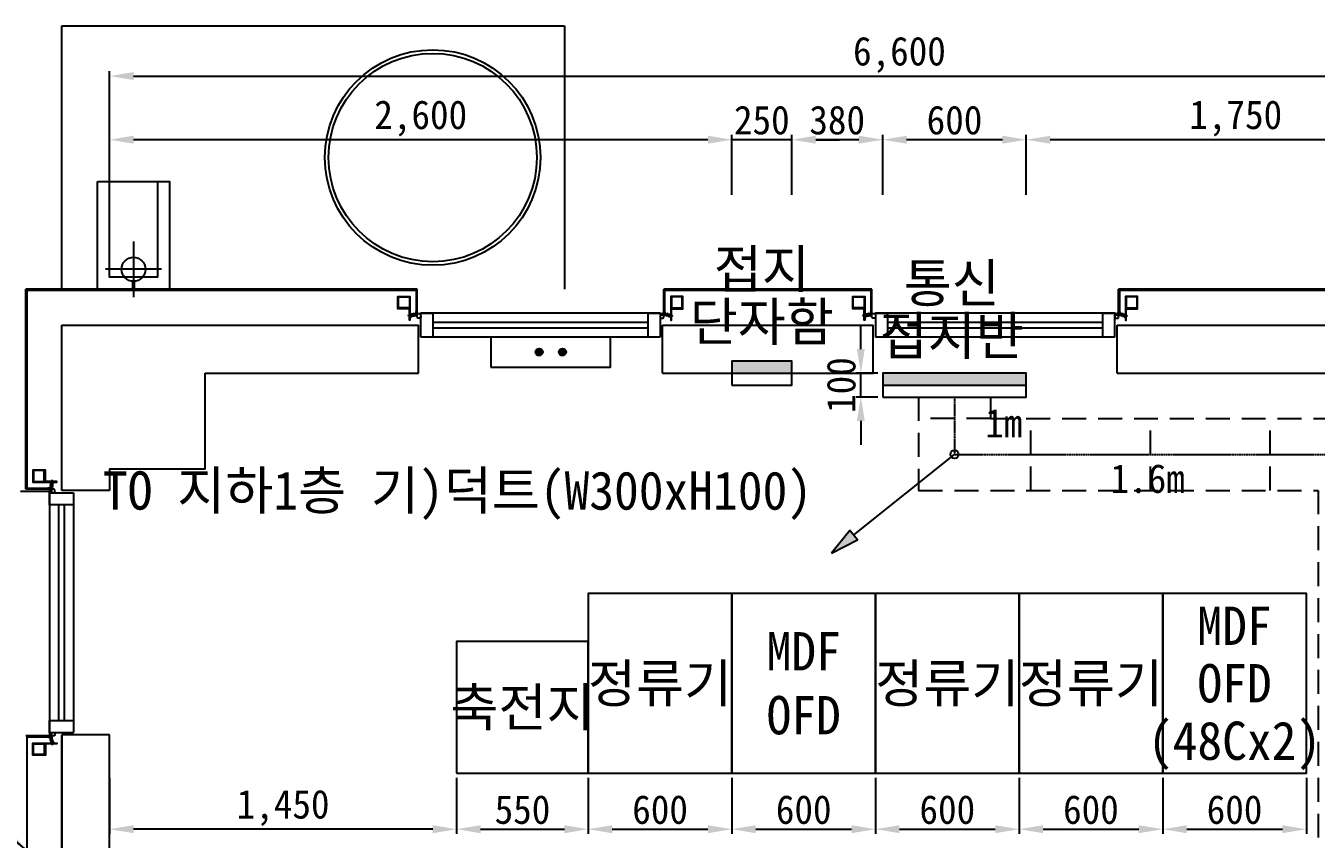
# Model space of a CAD drawing. Header units: millimetres. Extents: x 574471 to 622274, y -171951 to -139705.
# Drawn here: x 581584 to 586975, y -152257 to -148861 of the extents above; entities that cross this region are included whole.
import ezdxf
from ezdxf.enums import TextEntityAlignment as Align

# ---------------------------------------------------------------- set-up
doc = ezdxf.new("R2010")
doc.units = ezdxf.units.MM
doc.linetypes.add('HIDDEN', pattern=[0.375, 0.25, -0.125])
doc.linetypes.add('HIDDEN2', pattern=[0.1875, 0.125, -0.0625])
for name, color, linetype in [('TT-BASE', 253, 'Continuous'), ('TT-CABL', 4, 'Continuous'), ('TT-GRND', 4, 'Continuous'), ('TT-TRAY', 4, 'Continuous'), ('TZ-BASE', 253, 'Continuous'), ('TZ-DIMS', 1, 'Continuous'), ('TZ-LEAL', 1, 'Continuous'), ('TZ-SYMB', 2, 'Continuous'), ('TZ-TEX2', 3, 'Continuous'), ('TZ-TEXT', 3, 'Continuous')]:
    doc.layers.add(name, color=color, linetype=linetype)
doc.styles.get("Standard").update_dxf_attribs({"font": 'GulimChe.ttf'})
doc.dimstyles.new('D40', dxfattribs={"dimscale": 40, "dimtxt": 3, "dimasz": 2.5, "dimexe": 0.5, "dimexo": 0.5, "dimgap": 0.5, "dimtad": 1, "dimdec": 0, "dimzin": 1, "dimdsep": 46, "dimlunit": 6, "dimtxsty": 'Standard', "dimcen": 1, "dimclrd": 1, "dimclre": 1, "dimclrt": 3, "dimadec": 0, "dimazin": 0, "dimtfac": 1, "dimtdec": 0, "dimtix": 1, "dimtmove": 2, "dimatfit": 3, "dimfxl": 0, "dimtvp": 2, "dimlwd": -1, "dimlwe": -1, "dimarcsym": 0})

# ---------------------------------------------------------------- blocks, each defined once
blk = doc.blocks.new('*X3')
at = {"color": 0}
for p, q in [((281.6, 214.8), (281.5, 214.9)), ((281.5, 213.6), (281.9, 214)), ((281.5, 211.5), (282.9, 212.9)), ((288.4, 205.8), (281.5, 212.8)), ((281.5, 205.1), (288.9, 212.5)), ((281.5, 207.3), (286.7, 212.5)), ((281.5, 209.4), (284.6, 212.5)), ((286.5, 205.7), (281.5, 210.6)), ((284.6, 205.4), (281.5, 208.5)), ((282.9, 205), (281.5, 206.4)), ((283.7, 205.2), (291, 212.5)), ((290.6, 205.8), (283.8, 212.6)), ((293.1, 205.4), (286, 212.5)), ((286.3, 205.7), (293.1, 212.5)), ((295.9, 204.7), (288.1, 212.5)), ((288.6, 205.8), (296.5, 213.8)), ((296.5, 206.3), (290.3, 212.5)), ((290.6, 205.8), (296.5, 211.6)), ((296.5, 208.4), (292.4, 212.5)), ((292.5, 205.5), (296.5, 209.5)), ((294.3, 205.2), (296.5, 207.4)), ((296.5, 210.5), (294.4, 212.6)), ((296.5, 212.6), (295.7, 213.4)), ((295.9, 204.7), (296.5, 205.3)), ((296.5, 214.7), (296.4, 214.8))]:
    blk.add_line(p, q, dxfattribs=at)
blk = doc.blocks.new('*D27')
at = {"layer": 'DEFPOINTS', "color": 0}
for p in [(588533.7, -149071.1), (581933.7, -149587), (588533.7, -149587)]:
    blk.add_point(p, dxfattribs=at)
at = {"layer": 'TZ-DIMS', "color": 1}
for p, q in [((581933.7, -149567), (581933.7, -149051.1)), ((588533.7, -149567), (588533.7, -149051.1)), ((582033.7, -149071.1), (588433.7, -149071.1))]:
    blk.add_line(p, q, dxfattribs=at)
for points in [[(582033.7, -149054.4), (582033.7, -149087.7), (581933.7, -149071.1)], [(588433.7, -149054.4), (588433.7, -149087.7), (588533.7, -149071.1)]]:
    blk.add_solid(points, dxfattribs=at)
at = {"layer": 'TZ-DIMS', "color": 3, "insert": (585233.7, -148982.2), "char_height": 120, "attachment_point": 5}
blk.add_mtext('6,600', dxfattribs=at)
blk = doc.blocks.new('*D30')
at = {"layer": 'DEFPOINTS', "color": 0}
for p in [(585763.7, -149336.7), (585763.7, -149587), (587513.7, -149587)]:
    blk.add_point(p, dxfattribs=at)
at = {"layer": 'TZ-DIMS', "color": 1}
for p, q in [((585763.7, -149567), (585763.7, -149316.7)), ((587513.7, -149567), (587513.7, -149316.7)), ((587413.7, -149336.7), (585863.7, -149336.7))]:
    blk.add_line(p, q, dxfattribs=at)
for points in [[(585863.7, -149320), (585863.7, -149353.3), (585763.7, -149336.7)], [(587413.7, -149320), (587413.7, -149353.3), (587513.7, -149336.7)]]:
    blk.add_solid(points, dxfattribs=at)
at = {"layer": 'TZ-DIMS', "color": 3, "insert": (586638.7, -149247.7), "char_height": 120, "attachment_point": 5}
blk.add_mtext('1,750', dxfattribs=at)
blk = doc.blocks.new('*D31')
at = {"layer": 'DEFPOINTS', "color": 0}
for p in [(585163.7, -149336.7), (585163.7, -149587), (585763.7, -149587)]:
    blk.add_point(p, dxfattribs=at)
at = {"layer": 'TZ-DIMS', "color": 1}
for p, q in [((585163.7, -149567), (585163.7, -149316.7)), ((585763.7, -149567), (585763.7, -149316.7)), ((585663.7, -149336.7), (585263.7, -149336.7))]:
    blk.add_line(p, q, dxfattribs=at)
for points in [[(585263.7, -149320), (585263.7, -149353.3), (585163.7, -149336.7)], [(585663.7, -149320), (585663.7, -149353.3), (585763.7, -149336.7)]]:
    blk.add_solid(points, dxfattribs=at)
at = {"layer": 'TZ-DIMS', "color": 3, "insert": (585463.7, -149255.3), "char_height": 120, "attachment_point": 5}
blk.add_mtext('600', dxfattribs=at)
blk = doc.blocks.new('*D32')
at = {"layer": 'DEFPOINTS', "color": 0}
for p in [(584783.7, -149336.7), (584783.7, -149587), (585163.7, -149587)]:
    blk.add_point(p, dxfattribs=at)
at = {"layer": 'TZ-DIMS', "color": 1}
for p, q in [((584783.7, -149567), (584783.7, -149316.7)), ((585163.7, -149567), (585163.7, -149316.7)), ((585063.7, -149336.7), (584883.7, -149336.7))]:
    blk.add_line(p, q, dxfattribs=at)
for points in [[(584883.7, -149320), (584883.7, -149353.3), (584783.7, -149336.7)], [(585063.7, -149320), (585063.7, -149353.3), (585163.7, -149336.7)]]:
    blk.add_solid(points, dxfattribs=at)
at = {"layer": 'TZ-DIMS', "color": 3, "insert": (584973.7, -149255.3), "char_height": 120, "attachment_point": 5}
blk.add_mtext('380', dxfattribs=at)
blk = doc.blocks.new('*D33')
at = {"layer": 'DEFPOINTS', "color": 0}
for p in [(584533.7, -149336.7), (584533.7, -149587), (584783.7, -149587)]:
    blk.add_point(p, dxfattribs=at)
at = {"layer": 'TZ-DIMS', "color": 1}
for p, q in [((584533.7, -149567), (584533.7, -149316.7)), ((584783.7, -149567), (584783.7, -149316.7)), ((584433.7, -149336.7), (584333.7, -149336.7)), ((584783.7, -149336.7), (584533.7, -149336.7)), ((584883.7, -149336.7), (584983.7, -149336.7))]:
    blk.add_line(p, q, dxfattribs=at)
for points in [[(584433.7, -149320), (584433.7, -149353.3), (584533.7, -149336.7)], [(584883.7, -149320), (584883.7, -149353.3), (584783.7, -149336.7)]]:
    blk.add_solid(points, dxfattribs=at)
at = {"layer": 'TZ-DIMS', "color": 3, "insert": (584658.7, -149255.3), "char_height": 120, "attachment_point": 5}
blk.add_mtext('250', dxfattribs=at)
blk = doc.blocks.new('*D34')
at = {"layer": 'DEFPOINTS', "color": 0}
for p in [(581933.7, -149336.7), (581933.7, -149587), (584533.7, -149587)]:
    blk.add_point(p, dxfattribs=at)
at = {"layer": 'TZ-DIMS', "color": 1}
for p, q in [((581933.7, -149567), (581933.7, -149316.7)), ((584533.7, -149567), (584533.7, -149316.7)), ((584433.7, -149336.7), (582033.7, -149336.7))]:
    blk.add_line(p, q, dxfattribs=at)
for points in [[(582033.7, -149320), (582033.7, -149353.3), (581933.7, -149336.7)], [(584433.7, -149320), (584433.7, -149353.3), (584533.7, -149336.7)]]:
    blk.add_solid(points, dxfattribs=at)
at = {"layer": 'TZ-DIMS', "color": 3, "insert": (583233.7, -149247.8), "char_height": 120, "attachment_point": 5}
blk.add_mtext('2,600', dxfattribs=at)
blk = doc.blocks.new('*D49')
at = {"layer": 'DEFPOINTS', "color": 0}
for p in [(581933.7, -151981.2), (583383.7, -151981.2), (581933.7, -152215.6)]:
    blk.add_point(p, dxfattribs=at)
at = {"layer": 'TZ-DIMS', "color": 1}
for p, q in [((581933.7, -152001.2), (581933.7, -152235.6)), ((583383.7, -152001.2), (583383.7, -152235.6)), ((583283.7, -152215.6), (582033.7, -152215.6))]:
    blk.add_line(p, q, dxfattribs=at)
for points in [[(582033.7, -152199), (582033.7, -152232.3), (581933.7, -152215.6)], [(583283.7, -152199), (583283.7, -152232.3), (583383.7, -152215.6)]]:
    blk.add_solid(points, dxfattribs=at)
at = {"layer": 'TZ-DIMS', "color": 3, "insert": (582658.7, -152126.7), "char_height": 120, "attachment_point": 5}
blk.add_mtext('1,450', dxfattribs=at)
blk = doc.blocks.new('*D50')
at = {"layer": 'DEFPOINTS', "color": 0}
for p in [(583383.7, -151981.2), (583933.7, -151981.2), (583933.7, -152215.6)]:
    blk.add_point(p, dxfattribs=at)
at = {"layer": 'TZ-DIMS', "color": 1}
for p, q in [((583383.7, -152001.2), (583383.7, -152235.6)), ((583933.7, -152001.2), (583933.7, -152235.6)), ((583483.7, -152215.6), (583833.7, -152215.6))]:
    blk.add_line(p, q, dxfattribs=at)
for points in [[(583483.7, -152199), (583483.7, -152232.3), (583383.7, -152215.6)], [(583833.7, -152199), (583833.7, -152232.3), (583933.7, -152215.6)]]:
    blk.add_solid(points, dxfattribs=at)
at = {"layer": 'TZ-DIMS', "color": 3, "insert": (583658.7, -152134.3), "char_height": 120, "attachment_point": 5}
blk.add_mtext('550', dxfattribs=at)
blk = doc.blocks.new('*D51')
at = {"layer": 'DEFPOINTS', "color": 0}
for p in [(583933.7, -151981.2), (584533.7, -151981.2), (584533.7, -152215.6)]:
    blk.add_point(p, dxfattribs=at)
at = {"layer": 'TZ-DIMS', "color": 1}
for p, q in [((583933.7, -152001.2), (583933.7, -152235.6)), ((584533.7, -152001.2), (584533.7, -152235.6)), ((584033.7, -152215.6), (584433.7, -152215.6))]:
    blk.add_line(p, q, dxfattribs=at)
for points in [[(584033.7, -152199), (584033.7, -152232.3), (583933.7, -152215.6)], [(584433.7, -152199), (584433.7, -152232.3), (584533.7, -152215.6)]]:
    blk.add_solid(points, dxfattribs=at)
at = {"layer": 'TZ-DIMS', "color": 3, "insert": (584233.7, -152134.3), "char_height": 120, "attachment_point": 5}
blk.add_mtext('600', dxfattribs=at)
blk = doc.blocks.new('*D52')
at = {"layer": 'DEFPOINTS', "color": 0}
for p in [(584533.7, -151981.2), (585133.7, -151981.2), (585133.7, -152215.6)]:
    blk.add_point(p, dxfattribs=at)
at = {"layer": 'TZ-DIMS', "color": 1}
for p, q in [((584533.7, -152001.2), (584533.7, -152235.6)), ((585133.7, -152001.2), (585133.7, -152235.6)), ((584633.7, -152215.6), (585033.7, -152215.6))]:
    blk.add_line(p, q, dxfattribs=at)
for points in [[(584633.7, -152199), (584633.7, -152232.3), (584533.7, -152215.6)], [(585033.7, -152199), (585033.7, -152232.3), (585133.7, -152215.6)]]:
    blk.add_solid(points, dxfattribs=at)
at = {"layer": 'TZ-DIMS', "color": 3, "insert": (584833.7, -152134.3), "char_height": 120, "attachment_point": 5}
blk.add_mtext('600', dxfattribs=at)
blk = doc.blocks.new('*D53')
at = {"layer": 'DEFPOINTS', "color": 0}
for p in [(585133.7, -151981.2), (585733.7, -151981.2), (585733.7, -152215.6)]:
    blk.add_point(p, dxfattribs=at)
at = {"layer": 'TZ-DIMS', "color": 1}
for p, q in [((585133.7, -152001.2), (585133.7, -152235.6)), ((585733.7, -152001.2), (585733.7, -152235.6)), ((585233.7, -152215.6), (585633.7, -152215.6))]:
    blk.add_line(p, q, dxfattribs=at)
for points in [[(585233.7, -152199), (585233.7, -152232.3), (585133.7, -152215.6)], [(585633.7, -152199), (585633.7, -152232.3), (585733.7, -152215.6)]]:
    blk.add_solid(points, dxfattribs=at)
at = {"layer": 'TZ-DIMS', "color": 3, "insert": (585433.7, -152134.3), "char_height": 120, "attachment_point": 5}
blk.add_mtext('600', dxfattribs=at)
blk = doc.blocks.new('*D54')
at = {"layer": 'DEFPOINTS', "color": 0}
for p in [(585733.7, -151981.2), (586333.7, -151981.2), (586333.7, -152215.6)]:
    blk.add_point(p, dxfattribs=at)
at = {"layer": 'TZ-DIMS', "color": 1}
for p, q in [((585733.7, -152001.2), (585733.7, -152235.6)), ((586333.7, -152001.2), (586333.7, -152235.6)), ((585833.7, -152215.6), (586233.7, -152215.6))]:
    blk.add_line(p, q, dxfattribs=at)
for points in [[(585833.7, -152199), (585833.7, -152232.3), (585733.7, -152215.6)], [(586233.7, -152199), (586233.7, -152232.3), (586333.7, -152215.6)]]:
    blk.add_solid(points, dxfattribs=at)
at = {"layer": 'TZ-DIMS', "color": 3, "insert": (586033.7, -152134.3), "char_height": 120, "attachment_point": 5}
blk.add_mtext('600', dxfattribs=at)
blk = doc.blocks.new('*D55')
at = {"layer": 'DEFPOINTS', "color": 0}
for p in [(586333.7, -151981.2), (586933.7, -151981.2), (586933.7, -152215.6)]:
    blk.add_point(p, dxfattribs=at)
at = {"layer": 'TZ-DIMS', "color": 1}
for p, q in [((586333.7, -152001.2), (586333.7, -152235.6)), ((586933.7, -152001.2), (586933.7, -152235.6)), ((586433.7, -152215.6), (586833.7, -152215.6))]:
    blk.add_line(p, q, dxfattribs=at)
for points in [[(586433.7, -152199), (586433.7, -152232.3), (586333.7, -152215.6)], [(586833.7, -152199), (586833.7, -152232.3), (586933.7, -152215.6)]]:
    blk.add_solid(points, dxfattribs=at)
at = {"layer": 'TZ-DIMS', "color": 3, "insert": (586633.7, -152134.3), "char_height": 120, "attachment_point": 5}
blk.add_mtext('600', dxfattribs=at)
blk = doc.blocks.new('*D66')
at = {"layer": 'DEFPOINTS', "color": 0}
for p in [(585072.4, -150311.2), (585163.7, -150311.2), (585163.7, -150411.2)]:
    blk.add_point(p, dxfattribs=at)
at = {"layer": 'TZ-DIMS', "color": 1}
for p, q in [((585072.4, -150211.2), (585072.4, -150111.2)), ((585143.7, -150311.2), (585052.4, -150311.2)), ((585072.4, -150411.2), (585072.4, -150311.2)), ((585143.7, -150411.2), (585052.4, -150411.2)), ((585072.4, -150511.2), (585072.4, -150611.2))]:
    blk.add_line(p, q, dxfattribs=at)
for points in [[(585055.7, -150211.2), (585089.1, -150211.2), (585072.4, -150311.2)], [(585055.7, -150511.2), (585089.1, -150511.2), (585072.4, -150411.2)]]:
    blk.add_solid(points, dxfattribs=at)
at = {"layer": 'TZ-DIMS', "color": 3, "insert": (584990.8, -150361.2), "char_height": 120, "attachment_point": 5, "rotation": 90}
blk.add_mtext('100', dxfattribs=at)

msp = doc.modelspace()

# ---------------------------------------------------------------- hatches: boundary and pattern name
at = {"layer": 'TT-BASE'}
h = msp.add_hatch(color=256, dxfattribs=at)
h.dxf.hatch_style = 1
h.paths.add_polyline_path([(584783.7, -150261.2), (584533.7, -150261.2), (584533.7, -150311.2), (584783.7, -150311.2)])
h = msp.add_hatch(color=256, dxfattribs=at)
h.dxf.hatch_style = 1
h.paths.add_polyline_path([(585763.7, -150311.2), (585163.7, -150311.2), (585163.7, -150361.2), (585763.7, -150361.2)])
at = {"layer": 'TT-GRND'}
for points in [[(583728.2, -150208.3, 1), (583728.2, -150238.3, 1)], [(583825.7, -150238.3, 1), (583825.7, -150208.3, 1)]]:
    msp.add_hatch(color=256, dxfattribs=at).paths.add_polyline_path(points)
at = {"layer": 'TZ-SYMB'}
msp.add_hatch(color=256, dxfattribs=at).paths.add_polyline_path([(584950, -151062.5), (585057.9, -151007.9), (585026.8, -150969.1)])

# ---------------------------------------------------------------- linework, layer by layer
at = {"layer": 'TT-BASE'}
for points in [[(584533.7, -150361.2), (584783.7, -150361.2), (584783.7, -150261.2), (584533.7, -150261.2)], [(585163.7, -150411.2), (585763.7, -150411.2), (585763.7, -150311.2), (585163.7, -150311.2)], [(583933.7, -151981.2), (584533.7, -151981.2), (584533.7, -151231.2), (583933.7, -151231.2)], [(584533.7, -151981.2), (585133.7, -151981.2), (585133.7, -151231.2), (584533.7, -151231.2)], [(585133.7, -151981.2), (585733.7, -151981.2), (585733.7, -151231.2), (585133.7, -151231.2)], [(585733.7, -151981.2), (586333.7, -151981.2), (586333.7, -151231.2), (585733.7, -151231.2)], [(586333.7, -151981.2), (586933.7, -151981.2), (586933.7, -151231.2), (586333.7, -151231.2)], [(583383.7, -151981.2), (583933.7, -151981.2), (583933.7, -151431.2), (583383.7, -151431.2)]]:
    msp.add_lwpolyline(points, close=True, dxfattribs=at)
msp.add_lwpolyline([(585163.7, -150361.2), (585763.7, -150361.2)], dxfattribs=at)
at = {"layer": 'TT-CABL', "linetype": 'HIDDEN'}
msp.add_lwpolyline([(585463.7, -150411.2), (585463.7, -150650.8), (587133.2, -150650.8), (587133.2, -154417.8), (586583.7, -154417.8), (586583.7, -154191.2)], dxfattribs=at)
at = {"layer": 'TT-GRND'}
msp.add_lwpolyline([(583527, -150285.8), (584027, -150285.8), (584027, -150160.8), (583527, -150160.8)], close=True, dxfattribs=at)
for centre in [(583728.2, -150223.3), (583825.7, -150223.3)]:
    msp.add_circle(centre, 15, dxfattribs=at)
at = {"layer": 'TT-TRAY', "linetype": 'HIDDEN2', "ltscale": 800}
for points in [[(585313.7, -150411.2), (585313.7, -150800.8), (586983.2, -150800.8), (586983.2, -154267.8), (586733.7, -154267.8), (586733.7, -154191.2)], [(585613.7, -150411.2), (585613.7, -150500.8), (587283.2, -150500.8), (587283.2, -154567.8), (586433.7, -154567.8), (586433.7, -154191.2)], [(585613.7, -150500.8), (585313.7, -150500.8)], [(585783.2, -150800.8), (585783.2, -150500.8)], [(586283.2, -150800.8), (586283.2, -150500.8)], [(586783.2, -150800.8), (586783.2, -150500.8)]]:
    msp.add_lwpolyline(points, dxfattribs=at)
at = {"layer": 'TZ-BASE'}
for p, q in [((581733.7, -148861.2), (583833.7, -148861.2)), ((581733.7, -149961.2), (581733.7, -148861.2)), ((583833.7, -148861.2), (583833.7, -149961.2)), ((582033.7, -149761.2), (582033.7, -149994.5)), ((582150.4, -149877.8), (581917, -149877.8)), ((583218.7, -149961.2), (581583.7, -149961.2)), ((581583.7, -150796.2), (581583.7, -149961.2)), ((581587.7, -149965.2), (583214.7, -149965.2)), ((581587.7, -149965.2), (581587.7, -150792.2)), ((583214.7, -149965.2), (583214.7, -150066.8)), ((583218.7, -150070.3), (583218.7, -149961.2)), ((584248.7, -150070.3), (584248.7, -149961.2)), ((585118.7, -149961.2), (584248.7, -149961.2)), ((584252.7, -149965.2), (584252.7, -150066.8)), ((584252.7, -149965.2), (585114.7, -149965.2)), ((585114.7, -149965.2), (585114.7, -150066.8)), ((585118.7, -150070.3), (585118.7, -149961.2)), ((589818.7, -149961.2), (586148.7, -149961.2)), ((586148.7, -150070.3), (586148.7, -149961.2)), ((586152.7, -149965.2), (589814.7, -149965.2)), ((586152.7, -149965.2), (586152.7, -150066.8)), ((583200.2, -150074.6), (583179.5, -150070.9)), ((583214.7, -150066.8), (583196.2, -150066.8)), ((583196.2, -150066.8), (583196.2, -150070.8)), ((583196.2, -150070.8), (583218.2, -150070.8)), ((583199.2, -150070.8), (583200.2, -150072.3)), ((583200.2, -150072.3), (583207.2, -150072.3)), ((583201.7, -150070.8), (583201.7, -150065.3)), ((583203.7, -150060.1), (583203.7, -150074.6)), ((583205.7, -150070.8), (583205.7, -150065.3)), ((583207.2, -150072.3), (583208.2, -150070.8)), ((583218.7, -150078.8), (583218.7, -150071.8)), ((583230.7, -150081.8), (583221.7, -150081.8)), ((584233.7, -150060.8), (583233.7, -150060.8)), ((583233.7, -150060.8), (583283.7, -150060.8)), ((583233.7, -150160.8), (583233.7, -150060.8)), ((583233.7, -150071.8), (583233.7, -150078.8)), ((583283.7, -150060.8), (583283.7, -150160.8)), ((584183.7, -150060.8), (584233.7, -150060.8)), ((584183.7, -150160.8), (584183.7, -150060.8)), ((584233.7, -150060.8), (584233.7, -150160.8)), ((584234.3, -150061), (584233.7, -150061.6)), ((584235.9, -150061.5), (584233.7, -150063.7)), ((584237.7, -150061.9), (584233.7, -150065.8)), ((584241.7, -150062.1), (584233.7, -150070.1)), ((584239.6, -150062.1), (584233.7, -150067.9)), ((584233.7, -150062.6), (584240, -150068.8)), ((584233.7, -150064.7), (584237.8, -150068.8)), ((584233.7, -150066.8), (584235.8, -150068.9)), ((584233.7, -150068.9), (584234.5, -150069.7)), ((584233.7, -150071.1), (584233.8, -150071.1)), ((584234.3, -150061), (584242.1, -150068.8)), ((584243.9, -150062), (584237.1, -150068.8)), ((584237.2, -150061.8), (584244.2, -150068.8)), ((584246.6, -150061.5), (584239.2, -150068.8)), ((584239.6, -150062.1), (584246.4, -150068.9)), ((584248.7, -150061.4), (584241.3, -150068.8)), ((584241.8, -150062.1), (584248.7, -150069.1)), ((584248.7, -150063.6), (584243.5, -150068.8)), ((584243.7, -150062), (584248.7, -150067)), ((584245.6, -150061.7), (584248.7, -150064.8)), ((584248.7, -150065.7), (584245.6, -150068.8)), ((584247.3, -150061.3), (584248.7, -150062.7)), ((584248.7, -150067.8), (584247.3, -150069.2)), ((584248.7, -150069.9), (584248.3, -150070.3)), ((584248.6, -150071.1), (584248.7, -150071.2)), ((584271.2, -150070.8), (584249.2, -150070.8)), ((584252.7, -150066.8), (584271.2, -150066.8)), ((584260.2, -150072.3), (584259.2, -150070.8)), ((584267.2, -150072.3), (584260.2, -150072.3)), ((584261.7, -150070.8), (584261.7, -150065.3)), ((584263.7, -150060.1), (584263.7, -150074.6)), ((584265.7, -150070.8), (584265.7, -150065.3)), ((584268.2, -150070.8), (584267.2, -150072.3)), ((584267.3, -150074.6), (584287.9, -150070.9)), ((584271.2, -150066.8), (584271.2, -150070.8)), ((585100.2, -150074.6), (585079.5, -150070.9)), ((585114.7, -150066.8), (585096.2, -150066.8)), ((585096.2, -150066.8), (585096.2, -150070.8)), ((585096.2, -150070.8), (585118.2, -150070.8)), ((585099.2, -150070.8), (585100.2, -150072.3)), ((585100.2, -150072.3), (585107.2, -150072.3)), ((585101.7, -150070.8), (585101.7, -150065.3)), ((585103.7, -150060.1), (585103.7, -150074.6)), ((585105.7, -150070.8), (585105.7, -150065.3)), ((585107.2, -150072.3), (585108.2, -150070.8)), ((585118.7, -150078.8), (585118.7, -150071.8)), ((585130.7, -150081.8), (585121.7, -150081.8)), ((586133.7, -150060.8), (585133.7, -150060.8)), ((585133.7, -150060.8), (585183.7, -150060.8)), ((585133.7, -150060.8), (585133.7, -150160.8)), ((585133.7, -150071.8), (585133.7, -150078.8)), ((585183.7, -150060.8), (585183.7, -150160.8)), ((586083.7, -150060.8), (586133.7, -150060.8)), ((586083.7, -150160.8), (586083.7, -150060.8)), ((586133.7, -150160.8), (586133.7, -150060.8)), ((586134.3, -150061), (586133.7, -150061.6)), ((586135.9, -150061.5), (586133.7, -150063.7)), ((586137.7, -150061.9), (586133.7, -150065.8)), ((586141.7, -150062.1), (586133.7, -150070.1)), ((586139.6, -150062.1), (586133.7, -150067.9)), ((586133.7, -150062.6), (586140, -150068.8)), ((586133.7, -150064.7), (586137.8, -150068.8)), ((586133.7, -150066.8), (586135.8, -150068.9)), ((586133.7, -150068.9), (586134.5, -150069.7)), ((586133.7, -150071.1), (586133.8, -150071.1)), ((586134.3, -150061), (586142.1, -150068.8)), ((586143.9, -150062), (586137.1, -150068.8)), ((586137.2, -150061.8), (586144.2, -150068.8)), ((586146.6, -150061.5), (586139.2, -150068.8)), ((586139.6, -150062.1), (586146.4, -150068.9)), ((586148.7, -150061.4), (586141.3, -150068.8)), ((586141.8, -150062.1), (586148.7, -150069.1)), ((586148.7, -150063.6), (586143.5, -150068.8)), ((586143.7, -150062), (586148.7, -150067)), ((586145.6, -150061.7), (586148.7, -150064.8)), ((586148.7, -150065.7), (586145.6, -150068.8)), ((586147.3, -150061.3), (586148.7, -150062.7)), ((586148.7, -150067.8), (586147.3, -150069.2)), ((586148.7, -150069.9), (586148.3, -150070.3)), ((586148.6, -150071.1), (586148.7, -150071.2)), ((586171.2, -150070.8), (586149.2, -150070.8)), ((586152.7, -150066.8), (586171.2, -150066.8)), ((586160.2, -150072.3), (586159.2, -150070.8)), ((586167.2, -150072.3), (586160.2, -150072.3)), ((586161.7, -150070.8), (586161.7, -150065.3)), ((586163.7, -150060.1), (586163.7, -150074.6)), ((586165.7, -150070.8), (586165.7, -150065.3)), ((586168.2, -150070.8), (586167.2, -150072.3)), ((586167.3, -150074.6), (586187.9, -150070.9)), ((586171.2, -150066.8), (586171.2, -150070.8)), ((581733.7, -150111.2), (583223.7, -150111.2)), ((581733.7, -150801.2), (581733.7, -150111.2)), ((583223.7, -150311.2), (583223.7, -150111.2)), ((583283.7, -150098.8), (584183.7, -150098.8)), ((583283.7, -150122.8), (584183.7, -150122.8)), ((584243.7, -150111.2), (585123.7, -150111.2)), ((584243.7, -150311.2), (584243.7, -150111.2)), ((585123.7, -150311.2), (585123.7, -150111.2)), ((585183.7, -150098.8), (586083.7, -150098.8)), ((585183.7, -150122.8), (586083.7, -150122.8)), ((586143.7, -150111.2), (589823.7, -150111.2)), ((586143.7, -150311.2), (586143.7, -150111.2)), ((584233.7, -150160.8), (583233.7, -150160.8)), ((583283.7, -150160.8), (583233.7, -150160.8)), ((584233.7, -150160.8), (584183.7, -150160.8)), ((586133.7, -150160.8), (585133.7, -150160.8)), ((585183.7, -150160.8), (585133.7, -150160.8)), ((586133.7, -150160.8), (586083.7, -150160.8)), ((582333.7, -150311.2), (583223.7, -150311.2)), ((584243.7, -150311.2), (585123.7, -150311.2)), ((586143.7, -150311.2), (588533.7, -150311.2)), ((581933.7, -150711.2), (581933.7, -150801.2)), ((581682.6, -150781.2), (581697.1, -150781.2)), ((581693.3, -150779.2), (581687.8, -150779.2)), ((581693.3, -150783.2), (581687.8, -150783.2)), ((581689.3, -150792.2), (581689.3, -150773.7)), ((581689.3, -150773.7), (581693.3, -150773.7)), ((581693.3, -150773.7), (581693.3, -150795.7)), ((581693.3, -150776.7), (581694.8, -150777.7)), ((581694.8, -150784.7), (581693.3, -150785.7)), ((581697.1, -150777.6), (581693.5, -150756.9)), ((581694.8, -150777.7), (581694.8, -150784.7)), ((581562.2, -150803.7), (581681.1, -150803.7)), ((581692.8, -150796.2), (581583.7, -150796.2)), ((581587.7, -150792.2), (581689.3, -150792.2)), ((581683.3, -150811.2), (581683.3, -151811.2)), ((581683.3, -150861.2), (581683.3, -150811.2)), ((581683.3, -150811.2), (581783.3, -150811.2)), ((581933.7, -150801.2), (581733.7, -150801.2)), ((581783.3, -150811.2), (581783.3, -151811.2)), ((581783.3, -150811.2), (581783.3, -150861.2)), ((581783.3, -150861.2), (581683.3, -150861.2)), ((581721.3, -151761.2), (581721.3, -150861.2)), ((581745.3, -151761.2), (581745.3, -150861.2)), ((581683.3, -151811.2), (581683.3, -151761.2)), ((581683.3, -151761.2), (581783.3, -151761.2)), ((581683.3, -151811.2), (581783.3, -151811.2)), ((581783.3, -151761.2), (581783.3, -151811.2)), ((581692.8, -151826.2), (581583.7, -151826.2)), ((581587.7, -151830.2), (581689.3, -151830.2)), ((581587.7, -151830.2), (581587.7, -152692.2)), ((581682.6, -151841.2), (581697.1, -151841.2)), ((581693.3, -151839.2), (581687.8, -151839.2)), ((581693.3, -151843.2), (581687.8, -151843.2)), ((581689.3, -151830.2), (581689.3, -151848.7)), ((581689.3, -151848.7), (581693.3, -151848.7)), ((581693.3, -151848.7), (581693.3, -151826.7)), ((581694.8, -151837.7), (581693.3, -151836.7)), ((581693.3, -151845.7), (581694.8, -151844.7)), ((581697.1, -151844.7), (581693.5, -151865.4)), ((581694.8, -151844.7), (581694.8, -151837.7)), ((581933.7, -151821.2), (581733.7, -151821.2)), ((581933.7, -151821.2), (581733.7, -151821.2)), ((581733.7, -151821.2), (581733.7, -152701.2)), ((581733.7, -152701.2), (581733.7, -151821.2)), ((581933.7, -152701.2), (581933.7, -151821.2))]:
    msp.add_line(p, q, dxfattribs=at)
for points in [[(581883.7, -149511.2), (582183.7, -149511.2), (582183.7, -149961.2), (581883.7, -149961.2)], [(581933.7, -149511.2), (582133.7, -149511.2), (582133.7, -149911.2), (581933.7, -149911.2)], [(583138.7, -150040.8), (583138.7, -149990.8), (583188.7, -149990.8), (583188.7, -150040.8)], [(583141, -150038.5), (583141, -149993.1), (583186.4, -149993.1), (583186.4, -150038.5)], [(584328.7, -150040.8), (584328.7, -149990.8), (584278.7, -149990.8), (584278.7, -150040.8)], [(584326.4, -150038.5), (584326.4, -149993.1), (584281, -149993.1), (584281, -150038.5)], [(585038.7, -150040.8), (585038.7, -149990.8), (585088.7, -149990.8), (585088.7, -150040.8)], [(585041, -150038.5), (585041, -149993.1), (585086.4, -149993.1), (585086.4, -150038.5)], [(586228.7, -150040.8), (586228.7, -149990.8), (586178.7, -149990.8), (586178.7, -150040.8)], [(586226.4, -150038.5), (586226.4, -149993.1), (586181, -149993.1), (586181, -150038.5)], [(583188.7, -150065.3), (583188.7, -150076.8), (583190.2, -150076.8), (583190.2, -150066.8), (583214.7, -150066.8), (583214.7, -150055.3), (583213.2, -150055.3), (583213.2, -150065.3)], [(583192.7, -150068.2), (583191.7, -150068), (583189.9, -150077.8), (583190.9, -150078)], [(584278.7, -150065.3), (584278.7, -150076.8), (584277.2, -150076.8), (584277.2, -150066.8), (584252.7, -150066.8), (584252.7, -150055.3), (584254.2, -150055.3), (584254.2, -150065.3)], [(584274.8, -150068.2), (584275.8, -150068), (584277.5, -150077.8), (584276.5, -150078)], [(585088.7, -150065.3), (585088.7, -150076.8), (585090.2, -150076.8), (585090.2, -150066.8), (585114.7, -150066.8), (585114.7, -150055.3), (585113.2, -150055.3), (585113.2, -150065.3)], [(585092.7, -150068.2), (585091.7, -150068), (585089.9, -150077.8), (585090.9, -150078)], [(586178.7, -150065.3), (586178.7, -150076.8), (586177.2, -150076.8), (586177.2, -150066.8), (586152.7, -150066.8), (586152.7, -150055.3), (586154.2, -150055.3), (586154.2, -150065.3)], [(586174.8, -150068.2), (586175.8, -150068), (586177.5, -150077.8), (586176.5, -150078)], [(581663.3, -150716.2), (581613.3, -150716.2), (581613.3, -150766.2), (581663.3, -150766.2)], [(581661, -150718.5), (581615.6, -150718.5), (581615.6, -150763.9), (581661, -150763.9)], [(581687.8, -150766.2), (581699.3, -150766.2), (581699.3, -150767.7), (581689.3, -150767.7), (581689.3, -150792.2), (581677.8, -150792.2), (581677.8, -150790.7), (581687.8, -150790.7)], [(581690.7, -150770.1), (581690.5, -150769.1), (581700.4, -150767.4), (581700.5, -150768.4)], [(581663.3, -151906.2), (581613.3, -151906.2), (581613.3, -151856.2), (581663.3, -151856.2)], [(581661, -151903.9), (581615.6, -151903.9), (581615.6, -151858.5), (581661, -151858.5)], [(581687.8, -151856.2), (581699.3, -151856.2), (581699.3, -151854.7), (581689.3, -151854.7), (581689.3, -151830.2), (581677.8, -151830.2), (581677.8, -151831.7), (581687.8, -151831.7)], [(581690.7, -151852.2), (581690.5, -151853.2), (581700.4, -151854.9), (581700.5, -151854)]]:
    msp.add_lwpolyline(points, close=True, dxfattribs=at)
for points in [[(582030.7, -149961.2), (582030.7, -149927.8), (582036.7, -149927.8), (582036.7, -149961.2), (582030.7, -149961.2)], [(583194.8, -150073.1), (583193.8, -150072.9), (583193.7, -150073.9), (583194.7, -150074.1)], [(584272.6, -150073.1), (584273.6, -150072.9), (584273.8, -150073.9), (584272.8, -150074.1)], [(585094.8, -150073.1), (585093.8, -150072.9), (585093.7, -150073.9), (585094.7, -150074.1)], [(586172.6, -150073.1), (586173.6, -150072.9), (586173.8, -150073.9), (586172.8, -150074.1)], [(581933.7, -150711.2), (582333.7, -150711.2), (582333.7, -150311.2)], [(581695.7, -150772.3), (581695.5, -150771.3), (581696.5, -150771.1), (581696.6, -150772.1)], [(581695.7, -151850.1), (581695.5, -151851), (581696.5, -151851.2), (581696.6, -151850.2)]]:
    msp.add_lwpolyline(points, dxfattribs=at)
for points in [[(583138.7, -150040.8), (583186.7, -150040.8, -0.414214), (583188.7, -150042.8), (583188.7, -150090.8), (583186.4, -150090.8), (583186.4, -150044.1, 0.414214), (583185.4, -150043.1), (583138.7, -150043.1), (583138.7, -150040.8)], [(584328.7, -150040.8), (584280.7, -150040.8, 0.414214), (584278.7, -150042.8), (584278.7, -150090.8), (584281, -150090.8), (584281, -150044.1, -0.414214), (584282, -150043.1), (584328.7, -150043.1), (584328.7, -150040.8)], [(585038.7, -150040.8), (585086.7, -150040.8, -0.414214), (585088.7, -150042.8), (585088.7, -150090.8), (585086.4, -150090.8), (585086.4, -150044.1, 0.414214), (585085.4, -150043.1), (585038.7, -150043.1), (585038.7, -150040.8)], [(586228.7, -150040.8), (586180.7, -150040.8, 0.414214), (586178.7, -150042.8), (586178.7, -150090.8), (586181, -150090.8), (586181, -150044.1, -0.414214), (586182, -150043.1), (586228.7, -150043.1), (586228.7, -150040.8)], [(581663.3, -150716.2), (581663.3, -150764.2, 0.414214), (581665.3, -150766.2), (581713.3, -150766.2), (581713.3, -150763.9), (581666.6, -150763.9, -0.414214), (581665.6, -150762.9), (581665.6, -150716.2), (581663.3, -150716.2)], [(581663.3, -151906.2), (581663.3, -151858.2, -0.414214), (581665.3, -151856.2), (581713.3, -151856.2), (581713.3, -151858.5), (581666.6, -151858.5, 0.414214), (581665.6, -151859.5), (581665.6, -151906.2), (581663.3, -151906.2)]]:
    msp.add_lwpolyline(points, format="xyb", dxfattribs=at)
for points in [[(584236.7, -150081.8), (584245.7, -150081.8, 0.414214), (584248.7, -150078.8), (584248.7, -150071.8, 0.414214), (584245.7, -150068.8), (584236.7, -150068.8, 0.414214), (584233.7, -150071.8), (584233.7, -150078.8, 0.414214)], [(586136.7, -150081.8), (586145.7, -150081.8, 0.414214), (586148.7, -150078.8), (586148.7, -150071.8, 0.414214), (586145.7, -150068.8), (586136.7, -150068.8, 0.414214), (586133.7, -150071.8), (586133.7, -150078.8, 0.414214)], [(581704.3, -150808.2), (581704.3, -150799.2, 0.414214), (581701.3, -150796.2), (581694.3, -150796.2, 0.414214), (581691.3, -150799.2), (581691.3, -150808.2, 0.414214), (581694.3, -150811.2), (581701.3, -150811.2, 0.414214)], [(581704.3, -151814.2), (581704.3, -151823.2, -0.414214), (581701.3, -151826.2), (581694.3, -151826.2, -0.414214), (581691.3, -151823.2), (581691.3, -151814.2, -0.414214), (581694.3, -151811.2), (581701.3, -151811.2, -0.414214)]]:
    msp.add_lwpolyline(points, format="xyb", close=True, dxfattribs=at)
for centre, radius in [((583283.7, -149411.2), 450), ((583283.7, -149411.2), 435), ((582033.7, -149877.8), 50)]:
    msp.add_circle(centre, radius, dxfattribs=at)
for centre, radius, start, end in [((583190.7, -150072.9), 4.14, 274.8724, 65.1276), ((583203.7, -150066.8), 3.79, 22.5, 157.5), ((583203.7, -150072.2), 0.76, 189.2175, 350.7825), ((583218.2, -150070.3), 0.5, 270, 0), ((583226.2, -150040.3), 21.8, 249.8893, 290.1107), ((583221.7, -150078.8), 3, 180, 270), ((583230.7, -150078.8), 3, 270, 0), ((584241.2, -150040.3), 21.8, 249.8893, 290.1107), ((584249.2, -150070.3), 0.5, 180, 270), ((584263.7, -150066.8), 3.79, 22.5, 157.5), ((584263.7, -150072.2), 0.76, 189.2175, 350.7825), ((584276.7, -150072.9), 4.14, 114.8724, 265.1276), ((585090.7, -150072.9), 4.14, 274.8724, 65.1276), ((585103.7, -150066.8), 3.79, 22.5, 157.5), ((585103.7, -150072.2), 0.76, 189.2175, 350.7825), ((585118.2, -150070.3), 0.5, 270, 0), ((585126.2, -150040.3), 21.8, 249.8893, 290.1107), ((585121.7, -150078.8), 3, 180, 270), ((585130.7, -150078.8), 3, 270, 0), ((586141.2, -150040.3), 21.8, 249.8893, 290.1107), ((586149.2, -150070.3), 0.5, 180, 270), ((586163.7, -150066.8), 3.79, 22.5, 157.5), ((586163.7, -150072.2), 0.76, 189.2175, 350.7825), ((586176.7, -150072.9), 4.14, 114.8724, 265.1276), ((581689.3, -150781.2), 3.79, 112.5, 247.5), ((581695.4, -150768.2), 4.14, 204.8724, 355.1276), ((581694.7, -150781.2), 0.76, 279.2175, 80.7825), ((581662.9, -150803.7), 21.8, 339.8893, 20.1107), ((581692.8, -150795.7), 0.5, 270, 0), ((581662.9, -151818.7), 21.8, 339.8893, 20.1107), ((581689.3, -151841.2), 3.79, 112.5, 247.5), ((581695.4, -151854.1), 4.14, 4.8724, 155.1276), ((581692.8, -151826.7), 0.5, 0, 90), ((581694.7, -151841.2), 0.76, 279.2175, 80.7825)]:
    msp.add_arc(centre, radius, start, end, dxfattribs=at)
at = {"layer": 'TZ-SYMB'}
msp.add_lwpolyline([(585042.3, -150988.5), (585463.7, -150650.8)], dxfattribs=at)
msp.add_lwpolyline([(584950, -151062.5), (585057.9, -151007.9), (585026.8, -150969.1)], close=True, dxfattribs=at)
msp.add_circle((585463.7, -150650.8), 17.1, dxfattribs=at)

# ---------------------------------------------------------------- block references
at = {"layer": 'TZ-BASE', "rotation": 270}
msp.add_blockref('*X3', (581478.8, -150514.7), dxfattribs=at)
at = {"layer": 'TZ-BASE', "xscale": -1, "rotation": 270}
msp.add_blockref('*X3', (581478.8, -152107.7), dxfattribs=at)

# ---------------------------------------------------------------- texts
at = {"layer": 'TZ-TEX2'}
for s, p in [('1m', (585669.8, -150520)), ('1.6m', (586270.9, -150751.3))]:
    msp.add_text(s, height=120, dxfattribs=at).set_placement(p, align=Align.MIDDLE_CENTER)
msp.add_text('TO 지하1층 기)덕트(W300xH100)', height=160, dxfattribs=at).set_placement((581906.1, -150801.4), align=Align.MIDDLE_LEFT)
at = {"layer": 'TZ-TEXT'}
for s, p in [('접지', (584658.7, -149876.2)), ('통신', (585451.9, -149935.3)), ('단자함', (584658.7, -150096.2)), ('접지반', (585451.9, -150155.3)), ('MDF', (586633.7, -151366.2)), ('MDF', (584833.7, -151472.8)), ('정류기', (584233.7, -151606.2)), ('정류기', (585433.7, -151606.2)), ('정류기', (586033.7, -151606.2)), ('OFD', (586633.7, -151606.2)), ('축전지', (583658.7, -151706.2)), ('OFD', (584833.7, -151739.5)), ('(48Cx2)', (586633.7, -151846.2))]:
    msp.add_text(s, height=160, dxfattribs=at).set_placement(p, align=Align.MIDDLE_CENTER)

# ---------------------------------------------------------------- dimensions: what is measured, and where the dimension line sits
at = {"layer": 'TZ-DIMS'}
for base, p1, p2, picture, middle in [((588533.7, -149071.1), (581933.7, -149587), (588533.7, -149587), '*D27', (585233.7, -148982.2)), ((581933.7, -149336.7), (584533.7, -149587), (581933.7, -149587), '*D34', (583233.7, -149247.8)), ((585763.7, -149336.7), (587513.7, -149587), (585763.7, -149587), '*D30', (586638.7, -149247.7)), ((584533.7, -149336.7), (584783.7, -149587), (584533.7, -149587), '*D33', (584658.7, -149255.3)), ((584783.7, -149336.7), (585163.7, -149587), (584783.7, -149587), '*D32', (584973.7, -149255.3)), ((585163.7, -149336.7), (585763.7, -149587), (585163.7, -149587), '*D31', (585463.7, -149255.3)), ((581933.7, -152215.6), (583383.7, -151981.2), (581933.7, -151981.2), '*D49', (582658.7, -152126.7)), ((583933.7, -152215.6), (583383.7, -151981.2), (583933.7, -151981.2), '*D50', (583658.7, -152134.3)), ((584533.7, -152215.6), (583933.7, -151981.2), (584533.7, -151981.2), '*D51', (584233.7, -152134.3)), ((585133.7, -152215.6), (584533.7, -151981.2), (585133.7, -151981.2), '*D52', (584833.7, -152134.3)), ((585733.7, -152215.6), (585133.7, -151981.2), (585733.7, -151981.2), '*D53', (585433.7, -152134.3)), ((586333.7, -152215.6), (585733.7, -151981.2), (586333.7, -151981.2), '*D54', (586033.7, -152134.3)), ((586933.7, -152215.6), (586333.7, -151981.2), (586933.7, -151981.2), '*D55', (586633.7, -152134.3))]:
    dim = msp.add_linear_dim(base=base, p1=p1, p2=p2, dimstyle='D40', dxfattribs=at)
    dim.commit()
    dim.dimension.update_dxf_attribs({"geometry": picture, "text_midpoint": middle})
dim = msp.add_linear_dim(base=(585072.4, -150311.2), p1=(585163.7, -150411.2), p2=(585163.7, -150311.2), angle=90, dimstyle='D40', dxfattribs=at)
dim.commit()
dim.dimension.update_dxf_attribs({"geometry": '*D66', "text_midpoint": (584990.8, -150361.2)})

# ---------------------------------------------------------------- leaders
at = {"layer": 'TZ-LEAL', "annotation_type": 0, "has_hookline": 1, "hookline_direction": 1, "text_width": 2444.3}
msp.add_leader([(581587.7, -152303.9), (580322.5, -151238.8), (580203.4, -151238.8)], dimstyle='D40', dxfattribs=at)

doc.saveas('drawing.dxf')
